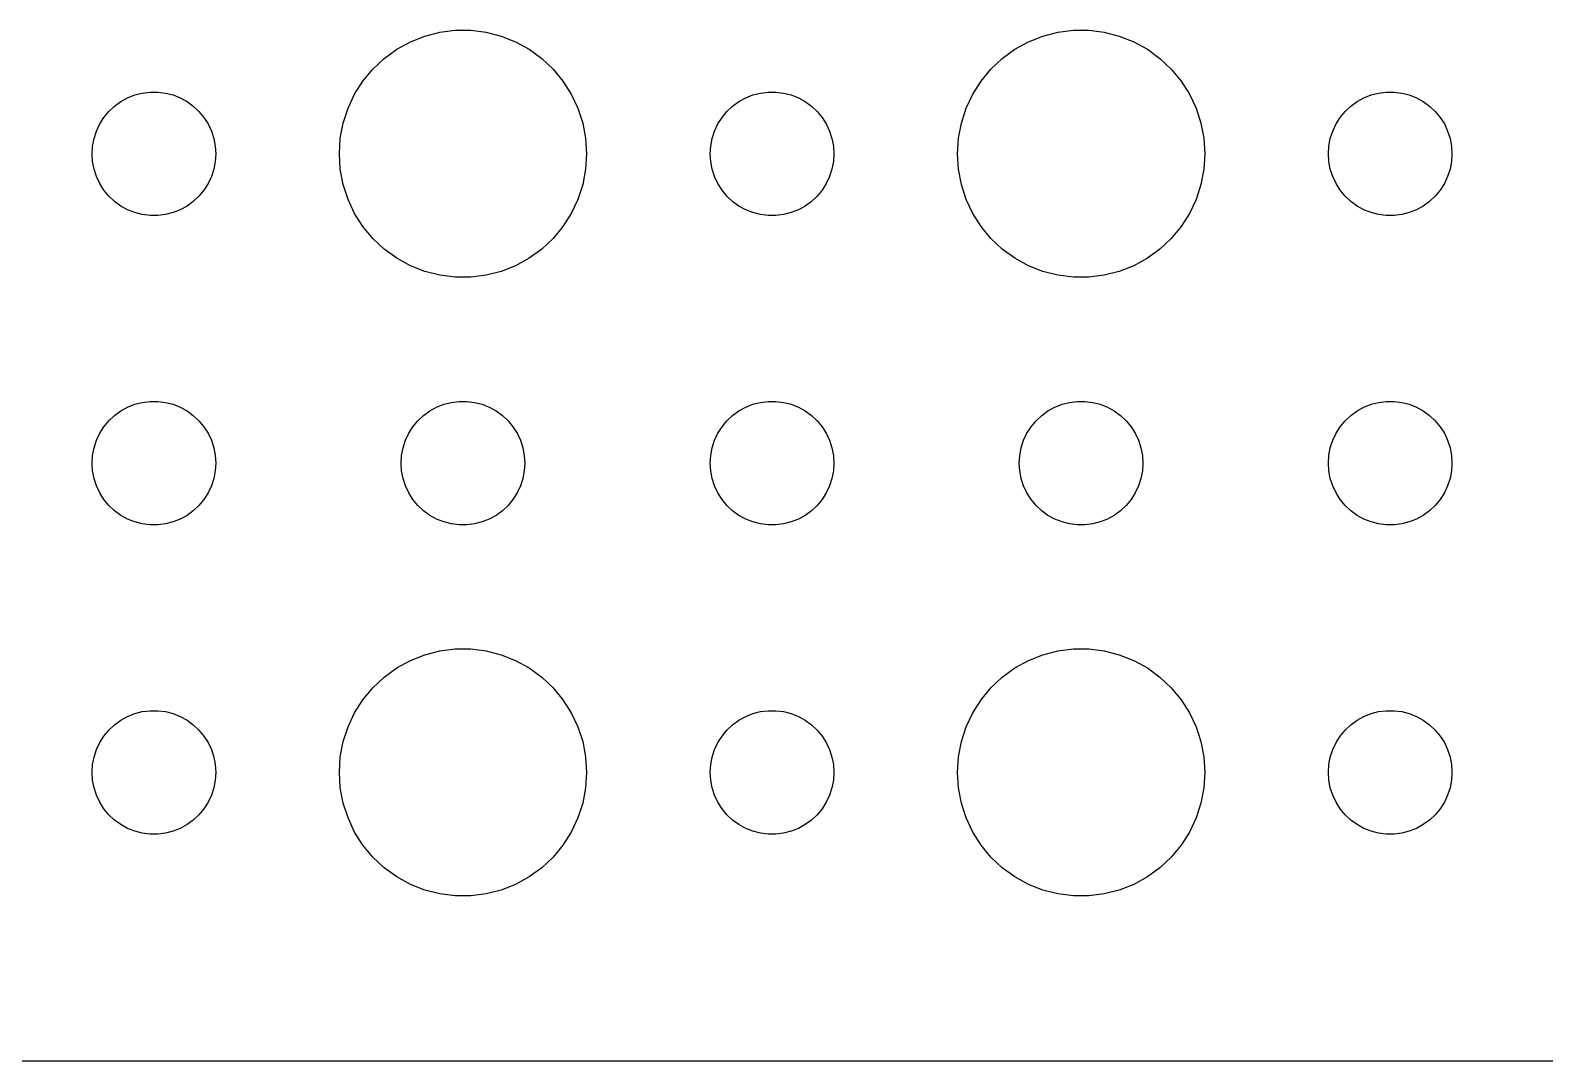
# Model space of a CAD drawing. Header units: metres. Extents: x -150 to 150, y -112 to 112.
# Drawn here: x -3 to 33.75, y -111.99 to -87.01 of the extents above; entities that cross this region are included whole.
import ezdxf

# ---------------------------------------------------------------- set-up
doc = ezdxf.new("R2010")
doc.units = ezdxf.units.M

msp = doc.modelspace()

# ---------------------------------------------------------------- linework, layer by layer
for p, q in [((6.57294, -87.1468), (6.93785, -87.0531)), ((6.93785, -87.0531), (7.31161, -87.0059)), ((7.31161, -87.0059), (7.68837, -87.0059)), ((7.68837, -87.0059), (8.06213, -87.0531)), ((8.06213, -87.0531), (8.42705, -87.1468)), ((21.5729, -87.1468), (21.9379, -87.0531)), ((21.9379, -87.0531), (22.3116, -87.0059)), ((22.3116, -87.0059), (22.6884, -87.0059)), ((22.6884, -87.0059), (23.0621, -87.0531)), ((23.0621, -87.0531), (23.427, -87.1468)), ((5.89252, -87.467), (6.22266, -87.2855)), ((6.22266, -87.2855), (6.57294, -87.1468)), ((8.42705, -87.1468), (8.77733, -87.2855)), ((8.77733, -87.2855), (9.10747, -87.467)), ((20.8925, -87.467), (21.2227, -87.2855)), ((21.2227, -87.2855), (21.5729, -87.1468)), ((23.427, -87.1468), (23.7773, -87.2855)), ((23.7773, -87.2855), (24.1075, -87.467)), ((5.31308, -87.9464), (5.58772, -87.6885)), ((5.58772, -87.6885), (5.89252, -87.467)), ((9.10747, -87.467), (9.41226, -87.6885)), ((9.41226, -87.6885), (9.6869, -87.9464)), ((20.3131, -87.9464), (20.5877, -87.6885)), ((20.5877, -87.6885), (20.8925, -87.467)), ((24.1075, -87.467), (24.4123, -87.6885)), ((24.4123, -87.6885), (24.6869, -87.9464)), ((5.07294, -88.2366), (5.31308, -87.9464)), ((9.6869, -87.9464), (9.92705, -88.2366)), ((20.0729, -88.2366), (20.3131, -87.9464)), ((24.6869, -87.9464), (24.927, -88.2366)), ((-0.46352, -88.5734), (-0.28107, -88.5266)), ((-0.28107, -88.5266), (-0.09418, -88.503)), ((-0.09418, -88.503), (0.09418, -88.503)), ((0.09418, -88.503), (0.28107, -88.5266)), ((0.28107, -88.5266), (0.46352, -88.5734)), ((4.71066, -88.8956), (4.87108, -88.5547)), ((4.87108, -88.5547), (5.07294, -88.2366)), ((9.92705, -88.2366), (10.1289, -88.5547)), ((10.1289, -88.5547), (10.2893, -88.8956)), ((14.5365, -88.5734), (14.7189, -88.5266)), ((14.7189, -88.5266), (14.9058, -88.503)), ((14.9058, -88.503), (15.0942, -88.503)), ((15.0942, -88.503), (15.2811, -88.5266)), ((15.2811, -88.5266), (15.4635, -88.5734)), ((19.7107, -88.8956), (19.8711, -88.5547)), ((19.8711, -88.5547), (20.0729, -88.2366)), ((24.927, -88.2366), (25.1289, -88.5547)), ((25.1289, -88.5547), (25.2893, -88.8956)), ((29.5365, -88.5734), (29.7189, -88.5266)), ((29.7189, -88.5266), (29.9058, -88.503)), ((29.9058, -88.503), (30.0942, -88.503)), ((30.0942, -88.503), (30.2811, -88.5266)), ((30.2811, -88.5266), (30.4635, -88.5734)), ((-1.09344, -88.9732), (-0.95613, -88.8442)), ((-0.95613, -88.8442), (-0.80373, -88.7335)), ((-0.80373, -88.7335), (-0.63866, -88.6428)), ((-0.63866, -88.6428), (-0.46352, -88.5734)), ((0.46352, -88.5734), (0.63866, -88.6428)), ((0.63866, -88.6428), (0.80373, -88.7335)), ((0.80373, -88.7335), (0.95613, -88.8442)), ((0.95613, -88.8442), (1.09344, -88.9732)), ((4.59424, -89.2539), (4.71066, -88.8956)), ((10.2893, -88.8956), (10.4057, -89.2539)), ((13.9065, -88.9732), (14.0439, -88.8442)), ((14.0439, -88.8442), (14.1963, -88.7335)), ((14.1963, -88.7335), (14.3613, -88.6428)), ((14.3613, -88.6428), (14.5365, -88.5734)), ((15.4635, -88.5734), (15.6387, -88.6428)), ((15.6387, -88.6428), (15.8037, -88.7335)), ((15.8037, -88.7335), (15.9561, -88.8442)), ((15.9561, -88.8442), (16.0934, -88.9732)), ((19.5942, -89.2539), (19.7107, -88.8956)), ((25.2893, -88.8956), (25.4057, -89.2539)), ((28.9065, -88.9732), (29.0439, -88.8442)), ((29.0439, -88.8442), (29.1963, -88.7335)), ((29.1963, -88.7335), (29.3613, -88.6428)), ((29.3613, -88.6428), (29.5365, -88.5734)), ((30.4635, -88.5734), (30.6387, -88.6428)), ((30.6387, -88.6428), (30.8037, -88.7335)), ((30.8037, -88.7335), (30.9561, -88.8442)), ((30.9561, -88.8442), (31.0934, -88.9732)), ((-1.39465, -89.4478), (-1.31445, -89.2774)), ((-1.31445, -89.2774), (-1.21352, -89.1183)), ((-1.21352, -89.1183), (-1.09344, -88.9732)), ((1.09344, -88.9732), (1.21352, -89.1183)), ((1.21352, -89.1183), (1.31445, -89.2774)), ((1.31445, -89.2774), (1.39465, -89.4478)), ((4.52365, -89.624), (4.59424, -89.2539)), ((10.4057, -89.2539), (10.4763, -89.624)), ((13.6053, -89.4478), (13.6855, -89.2774)), ((13.6855, -89.2774), (13.7865, -89.1183)), ((13.7865, -89.1183), (13.9065, -88.9732)), ((16.0934, -88.9732), (16.2135, -89.1183)), ((16.2135, -89.1183), (16.3145, -89.2774)), ((16.3145, -89.2774), (16.3947, -89.4478)), ((19.5237, -89.624), (19.5942, -89.2539)), ((25.4057, -89.2539), (25.4763, -89.624)), ((28.6053, -89.4478), (28.6855, -89.2774)), ((28.6855, -89.2774), (28.7865, -89.1183)), ((28.7865, -89.1183), (28.9065, -88.9732)), ((31.0934, -88.9732), (31.2135, -89.1183)), ((31.2135, -89.1183), (31.3145, -89.2774)), ((31.3145, -89.2774), (31.3947, -89.4478)), ((-1.48816, -89.812), (-1.45287, -89.627)), ((-1.45287, -89.627), (-1.39465, -89.4478)), ((1.39465, -89.4478), (1.45287, -89.627)), ((1.45287, -89.627), (1.48816, -89.812)), ((4.5, -90), (4.52365, -89.624)), ((10.4763, -89.624), (10.5, -90)), ((13.5118, -89.812), (13.5471, -89.627)), ((13.5471, -89.627), (13.6053, -89.4478)), ((16.3947, -89.4478), (16.4529, -89.627)), ((16.4529, -89.627), (16.4882, -89.812)), ((19.5, -90), (19.5237, -89.624)), ((25.4763, -89.624), (25.5, -90)), ((28.5118, -89.812), (28.5471, -89.627)), ((28.5471, -89.627), (28.6053, -89.4478)), ((31.3947, -89.4478), (31.4529, -89.627)), ((31.4529, -89.627), (31.4882, -89.812)), ((-1.5, -90), (-1.48816, -89.812)), ((-1.48816, -90.188), (-1.5, -90)), ((1.48816, -89.812), (1.5, -90)), ((1.5, -90), (1.48816, -90.188)), ((4.52365, -90.376), (4.5, -90)), ((10.5, -90), (10.4763, -90.376)), ((13.5, -90), (13.5118, -89.812)), ((13.5118, -90.188), (13.5, -90)), ((16.4882, -89.812), (16.5, -90)), ((16.5, -90), (16.4882, -90.188)), ((19.5237, -90.376), (19.5, -90)), ((25.5, -90), (25.4763, -90.376)), ((28.5, -90), (28.5118, -89.812)), ((28.5118, -90.188), (28.5, -90)), ((31.4882, -89.812), (31.5, -90)), ((31.5, -90), (31.4882, -90.188)), ((-1.45287, -90.373), (-1.48816, -90.188)), ((-1.39465, -90.5522), (-1.45287, -90.373)), ((1.45287, -90.373), (1.39465, -90.5522)), ((1.48816, -90.188), (1.45287, -90.373)), ((4.59424, -90.7461), (4.52365, -90.376)), ((10.4763, -90.376), (10.4057, -90.7461)), ((13.5471, -90.373), (13.5118, -90.188)), ((13.6053, -90.5522), (13.5471, -90.373)), ((16.4529, -90.373), (16.3947, -90.5522)), ((16.4882, -90.188), (16.4529, -90.373)), ((19.5942, -90.7461), (19.5237, -90.376)), ((25.4763, -90.376), (25.4057, -90.7461)), ((28.5471, -90.373), (28.5118, -90.188)), ((28.6053, -90.5522), (28.5471, -90.373)), ((31.4529, -90.373), (31.3947, -90.5522)), ((31.4882, -90.188), (31.4529, -90.373)), ((-1.31445, -90.7226), (-1.39465, -90.5522)), ((-1.21352, -90.8817), (-1.31445, -90.7226)), ((1.31445, -90.7226), (1.21352, -90.8817)), ((1.39465, -90.5522), (1.31445, -90.7226)), ((4.71066, -91.1044), (4.59424, -90.7461)), ((10.4057, -90.7461), (10.2893, -91.1044)), ((13.6855, -90.7226), (13.6053, -90.5522)), ((13.7865, -90.8817), (13.6855, -90.7226)), ((16.3145, -90.7226), (16.2135, -90.8817)), ((16.3947, -90.5522), (16.3145, -90.7226)), ((19.7107, -91.1044), (19.5942, -90.7461)), ((25.4057, -90.7461), (25.2893, -91.1044)), ((28.6855, -90.7226), (28.6053, -90.5522)), ((28.7865, -90.8817), (28.6855, -90.7226)), ((31.3145, -90.7226), (31.2135, -90.8817)), ((31.3947, -90.5522), (31.3145, -90.7226)), ((-1.09344, -91.0268), (-1.21352, -90.8817)), ((-0.95613, -91.1558), (-1.09344, -91.0268)), ((1.09344, -91.0268), (0.95613, -91.1558)), ((1.21352, -90.8817), (1.09344, -91.0268)), ((4.87108, -91.4453), (4.71066, -91.1044)), ((10.2893, -91.1044), (10.1289, -91.4453)), ((13.9065, -91.0268), (13.7865, -90.8817)), ((14.0439, -91.1558), (13.9065, -91.0268)), ((16.0934, -91.0268), (15.9561, -91.1558)), ((16.2135, -90.8817), (16.0934, -91.0268)), ((19.8711, -91.4453), (19.7107, -91.1044)), ((25.2893, -91.1044), (25.1289, -91.4453)), ((28.9065, -91.0268), (28.7865, -90.8817)), ((29.0439, -91.1558), (28.9065, -91.0268)), ((31.0934, -91.0268), (30.9561, -91.1558)), ((31.2135, -90.8817), (31.0934, -91.0268)), ((-0.80373, -91.2665), (-0.95613, -91.1558)), ((-0.63866, -91.3572), (-0.80373, -91.2665)), ((-0.46352, -91.4266), (-0.63866, -91.3572)), ((-0.28107, -91.4734), (-0.46352, -91.4266)), ((-0.09418, -91.497), (-0.28107, -91.4734)), ((0.09418, -91.497), (-0.09418, -91.497)), ((0.28107, -91.4734), (0.09418, -91.497)), ((0.46352, -91.4266), (0.28107, -91.4734)), ((0.63866, -91.3572), (0.46352, -91.4266)), ((0.80373, -91.2665), (0.63866, -91.3572)), ((0.95613, -91.1558), (0.80373, -91.2665)), ((5.07294, -91.7634), (4.87108, -91.4453)), ((10.1289, -91.4453), (9.92705, -91.7634)), ((14.1963, -91.2665), (14.0439, -91.1558)), ((14.3613, -91.3572), (14.1963, -91.2665)), ((14.5365, -91.4266), (14.3613, -91.3572)), ((14.7189, -91.4734), (14.5365, -91.4266)), ((14.9058, -91.497), (14.7189, -91.4734)), ((15.0942, -91.497), (14.9058, -91.497)), ((15.2811, -91.4734), (15.0942, -91.497)), ((15.4635, -91.4266), (15.2811, -91.4734)), ((15.6387, -91.3572), (15.4635, -91.4266)), ((15.8037, -91.2665), (15.6387, -91.3572)), ((15.9561, -91.1558), (15.8037, -91.2665)), ((20.0729, -91.7634), (19.8711, -91.4453)), ((25.1289, -91.4453), (24.927, -91.7634)), ((29.1963, -91.2665), (29.0439, -91.1558)), ((29.3613, -91.3572), (29.1963, -91.2665)), ((29.5365, -91.4266), (29.3613, -91.3572)), ((29.7189, -91.4734), (29.5365, -91.4266)), ((29.9058, -91.497), (29.7189, -91.4734)), ((30.0942, -91.497), (29.9058, -91.497)), ((30.2811, -91.4734), (30.0942, -91.497)), ((30.4635, -91.4266), (30.2811, -91.4734)), ((30.6387, -91.3572), (30.4635, -91.4266)), ((30.8037, -91.2665), (30.6387, -91.3572)), ((30.9561, -91.1558), (30.8037, -91.2665)), ((5.31308, -92.0536), (5.07294, -91.7634)), ((9.92705, -91.7634), (9.6869, -92.0536)), ((20.3131, -92.0536), (20.0729, -91.7634)), ((24.927, -91.7634), (24.6869, -92.0536)), ((5.58772, -92.3115), (5.31308, -92.0536)), ((9.6869, -92.0536), (9.41226, -92.3115)), ((20.5877, -92.3115), (20.3131, -92.0536)), ((24.6869, -92.0536), (24.4123, -92.3115)), ((5.89252, -92.533), (5.58772, -92.3115)), ((6.22266, -92.7145), (5.89252, -92.533)), ((9.10747, -92.533), (8.77733, -92.7145)), ((9.41226, -92.3115), (9.10747, -92.533)), ((20.8925, -92.533), (20.5877, -92.3115)), ((21.2227, -92.7145), (20.8925, -92.533)), ((24.1075, -92.533), (23.7773, -92.7145)), ((24.4123, -92.3115), (24.1075, -92.533)), ((6.57294, -92.8532), (6.22266, -92.7145)), ((6.93785, -92.9469), (6.57294, -92.8532)), ((7.31161, -92.9941), (6.93785, -92.9469)), ((8.06213, -92.9469), (7.68837, -92.9941)), ((8.42705, -92.8532), (8.06213, -92.9469)), ((8.77733, -92.7145), (8.42705, -92.8532)), ((21.5729, -92.8532), (21.2227, -92.7145)), ((21.9379, -92.9469), (21.5729, -92.8532)), ((22.3116, -92.9941), (21.9379, -92.9469)), ((23.0621, -92.9469), (22.6884, -92.9941)), ((23.427, -92.8532), (23.0621, -92.9469)), ((23.7773, -92.7145), (23.427, -92.8532)), ((7.68837, -92.9941), (7.31161, -92.9941)), ((22.6884, -92.9941), (22.3116, -92.9941)), ((-0.95613, -96.3442), (-0.80373, -96.2335)), ((-0.80373, -96.2335), (-0.63866, -96.1428)), ((-0.63866, -96.1428), (-0.46352, -96.0734)), ((-0.46352, -96.0734), (-0.28107, -96.0266)), ((-0.28107, -96.0266), (-0.09418, -96.003)), ((-0.09418, -96.003), (0.09418, -96.003)), ((0.09418, -96.003), (0.28107, -96.0266)), ((0.28107, -96.0266), (0.46352, -96.0734)), ((0.46352, -96.0734), (0.63866, -96.1428)), ((0.63866, -96.1428), (0.80373, -96.2335)), ((0.80373, -96.2335), (0.95613, -96.3442)), ((6.54385, -96.3442), (6.69626, -96.2335)), ((6.69626, -96.2335), (6.86133, -96.1428)), ((6.86133, -96.1428), (7.03647, -96.0734)), ((7.03647, -96.0734), (7.21892, -96.0266)), ((7.21892, -96.0266), (7.40581, -96.003)), ((7.40581, -96.003), (7.59418, -96.003)), ((7.59418, -96.003), (7.78107, -96.0266)), ((7.78107, -96.0266), (7.96352, -96.0734)), ((7.96352, -96.0734), (8.13866, -96.1428)), ((8.13866, -96.1428), (8.30373, -96.2335)), ((8.30373, -96.2335), (8.45613, -96.3442)), ((14.0439, -96.3442), (14.1963, -96.2335)), ((14.1963, -96.2335), (14.3613, -96.1428)), ((14.3613, -96.1428), (14.5365, -96.0734)), ((14.5365, -96.0734), (14.7189, -96.0266)), ((14.7189, -96.0266), (14.9058, -96.003)), ((14.9058, -96.003), (15.0942, -96.003)), ((15.0942, -96.003), (15.2811, -96.0266)), ((15.2811, -96.0266), (15.4635, -96.0734)), ((15.4635, -96.0734), (15.6387, -96.1428)), ((15.6387, -96.1428), (15.8037, -96.2335)), ((15.8037, -96.2335), (15.9561, -96.3442)), ((21.5439, -96.3442), (21.6963, -96.2335)), ((21.6963, -96.2335), (21.8613, -96.1428)), ((21.8613, -96.1428), (22.0365, -96.0734)), ((22.0365, -96.0734), (22.2189, -96.0266)), ((22.2189, -96.0266), (22.4058, -96.003)), ((22.4058, -96.003), (22.5942, -96.003)), ((22.5942, -96.003), (22.7811, -96.0266)), ((22.7811, -96.0266), (22.9635, -96.0734)), ((22.9635, -96.0734), (23.1387, -96.1428)), ((23.1387, -96.1428), (23.3037, -96.2335)), ((23.3037, -96.2335), (23.4561, -96.3442)), ((29.0439, -96.3442), (29.1963, -96.2335)), ((29.1963, -96.2335), (29.3613, -96.1428)), ((29.3613, -96.1428), (29.5365, -96.0734)), ((29.5365, -96.0734), (29.7189, -96.0266)), ((29.7189, -96.0266), (29.9058, -96.003)), ((29.9058, -96.003), (30.0942, -96.003)), ((30.0942, -96.003), (30.2811, -96.0266)), ((30.2811, -96.0266), (30.4635, -96.0734)), ((30.4635, -96.0734), (30.6387, -96.1428)), ((30.6387, -96.1428), (30.8037, -96.2335)), ((30.8037, -96.2335), (30.9561, -96.3442)), ((-1.31445, -96.7774), (-1.21352, -96.6183)), ((-1.21352, -96.6183), (-1.09344, -96.4732)), ((-1.09344, -96.4732), (-0.95613, -96.3442)), ((0.95613, -96.3442), (1.09344, -96.4732)), ((1.09344, -96.4732), (1.21352, -96.6183)), ((1.21352, -96.6183), (1.31445, -96.7774)), ((6.18553, -96.7774), (6.28647, -96.6183)), ((6.28647, -96.6183), (6.40654, -96.4732)), ((6.40654, -96.4732), (6.54385, -96.3442)), ((8.45613, -96.3442), (8.59344, -96.4732)), ((8.59344, -96.4732), (8.71352, -96.6183)), ((8.71352, -96.6183), (8.81445, -96.7774)), ((13.6855, -96.7774), (13.7865, -96.6183)), ((13.7865, -96.6183), (13.9065, -96.4732)), ((13.9065, -96.4732), (14.0439, -96.3442)), ((15.9561, -96.3442), (16.0934, -96.4732)), ((16.0934, -96.4732), (16.2135, -96.6183)), ((16.2135, -96.6183), (16.3145, -96.7774)), ((21.1855, -96.7774), (21.2865, -96.6183)), ((21.2865, -96.6183), (21.4065, -96.4732)), ((21.4065, -96.4732), (21.5439, -96.3442)), ((23.4561, -96.3442), (23.5934, -96.4732)), ((23.5934, -96.4732), (23.7135, -96.6183)), ((23.7135, -96.6183), (23.8145, -96.7774)), ((28.6855, -96.7774), (28.7865, -96.6183)), ((28.7865, -96.6183), (28.9065, -96.4732)), ((28.9065, -96.4732), (29.0439, -96.3442)), ((30.9561, -96.3442), (31.0934, -96.4732)), ((31.0934, -96.4732), (31.2135, -96.6183)), ((31.2135, -96.6183), (31.3145, -96.7774)), ((-1.45287, -97.127), (-1.39465, -96.9478)), ((-1.39465, -96.9478), (-1.31445, -96.7774)), ((1.31445, -96.7774), (1.39465, -96.9478)), ((1.39465, -96.9478), (1.45287, -97.127)), ((6.04712, -97.127), (6.10533, -96.9478)), ((6.10533, -96.9478), (6.18553, -96.7774)), ((8.81445, -96.7774), (8.89465, -96.9478)), ((8.89465, -96.9478), (8.95287, -97.127)), ((13.5471, -97.127), (13.6053, -96.9478)), ((13.6053, -96.9478), (13.6855, -96.7774)), ((16.3145, -96.7774), (16.3947, -96.9478)), ((16.3947, -96.9478), (16.4529, -97.127)), ((21.0471, -97.127), (21.1053, -96.9478)), ((21.1053, -96.9478), (21.1855, -96.7774)), ((23.8145, -96.7774), (23.8947, -96.9478)), ((23.8947, -96.9478), (23.9529, -97.127)), ((28.5471, -97.127), (28.6053, -96.9478)), ((28.6053, -96.9478), (28.6855, -96.7774)), ((31.3145, -96.7774), (31.3947, -96.9478)), ((31.3947, -96.9478), (31.4529, -97.127)), ((-1.5, -97.5), (-1.48816, -97.312)), ((-1.48816, -97.312), (-1.45287, -97.127)), ((1.45287, -97.127), (1.48816, -97.312)), ((1.48816, -97.312), (1.5, -97.5)), ((6, -97.5), (6.01183, -97.312)), ((6.01183, -97.312), (6.04712, -97.127)), ((8.95287, -97.127), (8.98816, -97.312)), ((8.98816, -97.312), (9, -97.5)), ((13.5, -97.5), (13.5118, -97.312)), ((13.5118, -97.312), (13.5471, -97.127)), ((16.4529, -97.127), (16.4882, -97.312)), ((16.4882, -97.312), (16.5, -97.5)), ((21, -97.5), (21.0118, -97.312)), ((21.0118, -97.312), (21.0471, -97.127)), ((23.9529, -97.127), (23.9882, -97.312)), ((23.9882, -97.312), (24, -97.5)), ((28.5, -97.5), (28.5118, -97.312)), ((28.5118, -97.312), (28.5471, -97.127)), ((31.4529, -97.127), (31.4882, -97.312)), ((31.4882, -97.312), (31.5, -97.5)), ((-1.48816, -97.688), (-1.5, -97.5)), ((-1.45287, -97.873), (-1.48816, -97.688)), ((1.48816, -97.688), (1.45287, -97.873)), ((1.5, -97.5), (1.48816, -97.688)), ((6.01183, -97.688), (6, -97.5)), ((6.04712, -97.873), (6.01183, -97.688)), ((8.98816, -97.688), (8.95287, -97.873)), ((9, -97.5), (8.98816, -97.688)), ((13.5118, -97.688), (13.5, -97.5)), ((13.5471, -97.873), (13.5118, -97.688)), ((16.4882, -97.688), (16.4529, -97.873)), ((16.5, -97.5), (16.4882, -97.688)), ((21.0118, -97.688), (21, -97.5)), ((21.0471, -97.873), (21.0118, -97.688)), ((23.9882, -97.688), (23.9529, -97.873)), ((24, -97.5), (23.9882, -97.688)), ((28.5118, -97.688), (28.5, -97.5)), ((28.5471, -97.873), (28.5118, -97.688)), ((31.4882, -97.688), (31.4529, -97.873)), ((31.5, -97.5), (31.4882, -97.688)), ((-1.39465, -98.0522), (-1.45287, -97.873)), ((-1.31445, -98.2226), (-1.39465, -98.0522)), ((1.39465, -98.0522), (1.31445, -98.2226)), ((1.45287, -97.873), (1.39465, -98.0522)), ((6.10533, -98.0522), (6.04712, -97.873)), ((6.18553, -98.2226), (6.10533, -98.0522)), ((8.89465, -98.0522), (8.81445, -98.2226)), ((8.95287, -97.873), (8.89465, -98.0522)), ((13.6053, -98.0522), (13.5471, -97.873)), ((13.6855, -98.2226), (13.6053, -98.0522)), ((16.3947, -98.0522), (16.3145, -98.2226)), ((16.4529, -97.873), (16.3947, -98.0522)), ((21.1053, -98.0522), (21.0471, -97.873)), ((21.1855, -98.2226), (21.1053, -98.0522)), ((23.8947, -98.0522), (23.8145, -98.2226)), ((23.9529, -97.873), (23.8947, -98.0522)), ((28.6053, -98.0522), (28.5471, -97.873)), ((28.6855, -98.2226), (28.6053, -98.0522)), ((31.3947, -98.0522), (31.3145, -98.2226)), ((31.4529, -97.873), (31.3947, -98.0522)), ((-1.21352, -98.3817), (-1.31445, -98.2226)), ((-1.09344, -98.5268), (-1.21352, -98.3817)), ((1.21352, -98.3817), (1.09344, -98.5268)), ((1.31445, -98.2226), (1.21352, -98.3817)), ((6.28647, -98.3817), (6.18553, -98.2226)), ((6.40654, -98.5268), (6.28647, -98.3817)), ((8.71352, -98.3817), (8.59344, -98.5268)), ((8.81445, -98.2226), (8.71352, -98.3817)), ((13.7865, -98.3817), (13.6855, -98.2226)), ((13.9065, -98.5268), (13.7865, -98.3817)), ((16.2135, -98.3817), (16.0934, -98.5268)), ((16.3145, -98.2226), (16.2135, -98.3817)), ((21.2865, -98.3817), (21.1855, -98.2226)), ((21.4065, -98.5268), (21.2865, -98.3817)), ((23.7135, -98.3817), (23.5934, -98.5268)), ((23.8145, -98.2226), (23.7135, -98.3817)), ((28.7865, -98.3817), (28.6855, -98.2226)), ((28.9065, -98.5268), (28.7865, -98.3817)), ((31.2135, -98.3817), (31.0934, -98.5268)), ((31.3145, -98.2226), (31.2135, -98.3817)), ((-0.95613, -98.6558), (-1.09344, -98.5268)), ((-0.80373, -98.7665), (-0.95613, -98.6558)), ((-0.63866, -98.8572), (-0.80373, -98.7665)), ((-0.46352, -98.9266), (-0.63866, -98.8572)), ((0.63866, -98.8572), (0.46352, -98.9266)), ((0.80373, -98.7665), (0.63866, -98.8572)), ((0.95613, -98.6558), (0.80373, -98.7665)), ((1.09344, -98.5268), (0.95613, -98.6558)), ((6.54385, -98.6558), (6.40654, -98.5268)), ((6.69626, -98.7665), (6.54385, -98.6558)), ((6.86133, -98.8572), (6.69626, -98.7665)), ((7.03647, -98.9266), (6.86133, -98.8572)), ((8.13866, -98.8572), (7.96352, -98.9266)), ((8.30373, -98.7665), (8.13866, -98.8572)), ((8.45613, -98.6558), (8.30373, -98.7665)), ((8.59344, -98.5268), (8.45613, -98.6558)), ((14.0439, -98.6558), (13.9065, -98.5268)), ((14.1963, -98.7665), (14.0439, -98.6558)), ((14.3613, -98.8572), (14.1963, -98.7665)), ((14.5365, -98.9266), (14.3613, -98.8572)), ((15.6387, -98.8572), (15.4635, -98.9266)), ((15.8037, -98.7665), (15.6387, -98.8572)), ((15.9561, -98.6558), (15.8037, -98.7665)), ((16.0934, -98.5268), (15.9561, -98.6558)), ((21.5439, -98.6558), (21.4065, -98.5268)), ((21.6963, -98.7665), (21.5439, -98.6558)), ((21.8613, -98.8572), (21.6963, -98.7665)), ((22.0365, -98.9266), (21.8613, -98.8572)), ((23.1387, -98.8572), (22.9635, -98.9266)), ((23.3037, -98.7665), (23.1387, -98.8572)), ((23.4561, -98.6558), (23.3037, -98.7665)), ((23.5934, -98.5268), (23.4561, -98.6558)), ((29.0439, -98.6558), (28.9065, -98.5268)), ((29.1963, -98.7665), (29.0439, -98.6558)), ((29.3613, -98.8572), (29.1963, -98.7665)), ((29.5365, -98.9266), (29.3613, -98.8572)), ((30.6387, -98.8572), (30.4635, -98.9266)), ((30.8037, -98.7665), (30.6387, -98.8572)), ((30.9561, -98.6558), (30.8037, -98.7665)), ((31.0934, -98.5268), (30.9561, -98.6558)), ((-0.28107, -98.9734), (-0.46352, -98.9266)), ((-0.09418, -98.997), (-0.28107, -98.9734)), ((0.09418, -98.997), (-0.09418, -98.997)), ((0.28107, -98.9734), (0.09418, -98.997)), ((0.46352, -98.9266), (0.28107, -98.9734)), ((7.21892, -98.9734), (7.03647, -98.9266)), ((7.40581, -98.997), (7.21892, -98.9734)), ((7.59418, -98.997), (7.40581, -98.997)), ((7.78107, -98.9734), (7.59418, -98.997)), ((7.96352, -98.9266), (7.78107, -98.9734)), ((14.7189, -98.9734), (14.5365, -98.9266)), ((14.9058, -98.997), (14.7189, -98.9734)), ((15.0942, -98.997), (14.9058, -98.997)), ((15.2811, -98.9734), (15.0942, -98.997)), ((15.4635, -98.9266), (15.2811, -98.9734)), ((22.2189, -98.9734), (22.0365, -98.9266)), ((22.4058, -98.997), (22.2189, -98.9734)), ((22.5942, -98.997), (22.4058, -98.997)), ((22.7811, -98.9734), (22.5942, -98.997)), ((22.9635, -98.9266), (22.7811, -98.9734)), ((29.7189, -98.9734), (29.5365, -98.9266)), ((29.9058, -98.997), (29.7189, -98.9734)), ((30.0942, -98.997), (29.9058, -98.997)), ((30.2811, -98.9734), (30.0942, -98.997)), ((30.4635, -98.9266), (30.2811, -98.9734)), ((6.22266, -102.286), (6.57294, -102.147)), ((6.57294, -102.147), (6.93785, -102.053)), ((6.93785, -102.053), (7.31161, -102.006)), ((7.31161, -102.006), (7.68837, -102.006)), ((7.68837, -102.006), (8.06213, -102.053)), ((8.06213, -102.053), (8.42705, -102.147)), ((8.42705, -102.147), (8.77733, -102.286)), ((21.2227, -102.286), (21.5729, -102.147)), ((21.5729, -102.147), (21.9379, -102.053)), ((21.9379, -102.053), (22.3116, -102.006)), ((22.3116, -102.006), (22.6884, -102.006)), ((22.6884, -102.006), (23.0621, -102.053)), ((23.0621, -102.053), (23.427, -102.147)), ((23.427, -102.147), (23.7773, -102.286)), ((5.58772, -102.688), (5.89252, -102.467)), ((5.89252, -102.467), (6.22266, -102.286)), ((8.77733, -102.286), (9.10747, -102.467)), ((9.10747, -102.467), (9.41226, -102.688)), ((20.5877, -102.688), (20.8925, -102.467)), ((20.8925, -102.467), (21.2227, -102.286)), ((23.7773, -102.286), (24.1075, -102.467)), ((24.1075, -102.467), (24.4123, -102.688)), ((5.31308, -102.946), (5.58772, -102.688)), ((9.41226, -102.688), (9.6869, -102.946)), ((20.3131, -102.946), (20.5877, -102.688)), ((24.4123, -102.688), (24.6869, -102.946)), ((4.87108, -103.555), (5.07294, -103.237)), ((5.07294, -103.237), (5.31308, -102.946)), ((9.6869, -102.946), (9.92705, -103.237)), ((9.92705, -103.237), (10.1289, -103.555)), ((19.8711, -103.555), (20.0729, -103.237)), ((20.0729, -103.237), (20.3131, -102.946)), ((24.6869, -102.946), (24.927, -103.237)), ((24.927, -103.237), (25.1289, -103.555)), ((-0.63866, -103.643), (-0.46352, -103.573)), ((-0.46352, -103.573), (-0.28107, -103.527)), ((-0.28107, -103.527), (-0.09418, -103.503)), ((-0.09418, -103.503), (0.09418, -103.503)), ((0.09418, -103.503), (0.28107, -103.527)), ((0.28107, -103.527), (0.46352, -103.573)), ((0.46352, -103.573), (0.63866, -103.643)), ((4.71066, -103.896), (4.87108, -103.555)), ((10.1289, -103.555), (10.2893, -103.896)), ((14.3613, -103.643), (14.5365, -103.573)), ((14.5365, -103.573), (14.7189, -103.527)), ((14.7189, -103.527), (14.9058, -103.503)), ((14.9058, -103.503), (15.0942, -103.503)), ((15.0942, -103.503), (15.2811, -103.527)), ((15.2811, -103.527), (15.4635, -103.573)), ((15.4635, -103.573), (15.6387, -103.643)), ((19.7107, -103.896), (19.8711, -103.555)), ((25.1289, -103.555), (25.2893, -103.896)), ((29.3613, -103.643), (29.5365, -103.573)), ((29.5365, -103.573), (29.7189, -103.527)), ((29.7189, -103.527), (29.9058, -103.503)), ((29.9058, -103.503), (30.0942, -103.503)), ((30.0942, -103.503), (30.2811, -103.527)), ((30.2811, -103.527), (30.4635, -103.573)), ((30.4635, -103.573), (30.6387, -103.643)), ((-1.21352, -104.118), (-1.09344, -103.973)), ((-1.09344, -103.973), (-0.95613, -103.844)), ((-0.95613, -103.844), (-0.80373, -103.734)), ((-0.80373, -103.734), (-0.63866, -103.643)), ((0.63866, -103.643), (0.80373, -103.734)), ((0.80373, -103.734), (0.95613, -103.844)), ((0.95613, -103.844), (1.09344, -103.973)), ((1.09344, -103.973), (1.21352, -104.118)), ((4.59424, -104.254), (4.71066, -103.896)), ((10.2893, -103.896), (10.4057, -104.254)), ((13.7865, -104.118), (13.9065, -103.973)), ((13.9065, -103.973), (14.0439, -103.844)), ((14.0439, -103.844), (14.1963, -103.734)), ((14.1963, -103.734), (14.3613, -103.643)), ((15.6387, -103.643), (15.8037, -103.734)), ((15.8037, -103.734), (15.9561, -103.844)), ((15.9561, -103.844), (16.0934, -103.973)), ((16.0934, -103.973), (16.2135, -104.118)), ((19.5942, -104.254), (19.7107, -103.896)), ((25.2893, -103.896), (25.4057, -104.254)), ((28.7865, -104.118), (28.9065, -103.973)), ((28.9065, -103.973), (29.0439, -103.844)), ((29.0439, -103.844), (29.1963, -103.734)), ((29.1963, -103.734), (29.3613, -103.643)), ((30.6387, -103.643), (30.8037, -103.734)), ((30.8037, -103.734), (30.9561, -103.844)), ((30.9561, -103.844), (31.0934, -103.973)), ((31.0934, -103.973), (31.2135, -104.118)), ((-1.39465, -104.448), (-1.31445, -104.277)), ((-1.31445, -104.277), (-1.21352, -104.118)), ((1.21352, -104.118), (1.31445, -104.277)), ((1.31445, -104.277), (1.39465, -104.448)), ((4.52365, -104.624), (4.59424, -104.254)), ((10.4057, -104.254), (10.4763, -104.624)), ((13.6053, -104.448), (13.6855, -104.277)), ((13.6855, -104.277), (13.7865, -104.118)), ((16.2135, -104.118), (16.3145, -104.277)), ((16.3145, -104.277), (16.3947, -104.448)), ((19.5237, -104.624), (19.5942, -104.254)), ((25.4057, -104.254), (25.4763, -104.624)), ((28.6053, -104.448), (28.6855, -104.277)), ((28.6855, -104.277), (28.7865, -104.118)), ((31.2135, -104.118), (31.3145, -104.277)), ((31.3145, -104.277), (31.3947, -104.448)), ((-1.48816, -104.812), (-1.45287, -104.627)), ((-1.45287, -104.627), (-1.39465, -104.448)), ((1.39465, -104.448), (1.45287, -104.627)), ((1.45287, -104.627), (1.48816, -104.812)), ((4.5, -105), (4.52365, -104.624)), ((10.4763, -104.624), (10.5, -105)), ((13.5118, -104.812), (13.5471, -104.627)), ((13.5471, -104.627), (13.6053, -104.448)), ((16.3947, -104.448), (16.4529, -104.627)), ((16.4529, -104.627), (16.4882, -104.812)), ((19.5, -105), (19.5237, -104.624)), ((25.4763, -104.624), (25.5, -105)), ((28.5118, -104.812), (28.5471, -104.627)), ((28.5471, -104.627), (28.6053, -104.448)), ((31.3947, -104.448), (31.4529, -104.627)), ((31.4529, -104.627), (31.4882, -104.812)), ((-1.5, -105), (-1.48816, -104.812)), ((-1.48816, -105.188), (-1.5, -105)), ((1.48816, -104.812), (1.5, -105)), ((1.5, -105), (1.48816, -105.188)), ((4.52365, -105.376), (4.5, -105)), ((10.5, -105), (10.4763, -105.376)), ((13.5, -105), (13.5118, -104.812)), ((13.5118, -105.188), (13.5, -105)), ((16.4882, -104.812), (16.5, -105)), ((16.5, -105), (16.4882, -105.188)), ((19.5237, -105.376), (19.5, -105)), ((25.5, -105), (25.4763, -105.376)), ((28.5, -105), (28.5118, -104.812)), ((28.5118, -105.188), (28.5, -105)), ((31.4882, -104.812), (31.5, -105)), ((31.5, -105), (31.4882, -105.188)), ((-1.45287, -105.373), (-1.48816, -105.188)), ((-1.39465, -105.552), (-1.45287, -105.373)), ((1.45287, -105.373), (1.39465, -105.552)), ((1.48816, -105.188), (1.45287, -105.373)), ((4.59424, -105.746), (4.52365, -105.376)), ((10.4763, -105.376), (10.4057, -105.746)), ((13.5471, -105.373), (13.5118, -105.188)), ((13.6053, -105.552), (13.5471, -105.373)), ((16.4529, -105.373), (16.3947, -105.552)), ((16.4882, -105.188), (16.4529, -105.373)), ((19.5942, -105.746), (19.5237, -105.376)), ((25.4763, -105.376), (25.4057, -105.746)), ((28.5471, -105.373), (28.5118, -105.188)), ((28.6053, -105.552), (28.5471, -105.373)), ((31.4529, -105.373), (31.3947, -105.552)), ((31.4882, -105.188), (31.4529, -105.373)), ((-1.31445, -105.723), (-1.39465, -105.552)), ((-1.21352, -105.882), (-1.31445, -105.723)), ((1.31445, -105.723), (1.21352, -105.882)), ((1.39465, -105.552), (1.31445, -105.723)), ((4.71066, -106.104), (4.59424, -105.746)), ((10.4057, -105.746), (10.2893, -106.104)), ((13.6855, -105.723), (13.6053, -105.552)), ((13.7865, -105.882), (13.6855, -105.723)), ((16.3145, -105.723), (16.2135, -105.882)), ((16.3947, -105.552), (16.3145, -105.723)), ((19.7107, -106.104), (19.5942, -105.746)), ((25.4057, -105.746), (25.2893, -106.104)), ((28.6855, -105.723), (28.6053, -105.552)), ((28.7865, -105.882), (28.6855, -105.723)), ((31.3145, -105.723), (31.2135, -105.882)), ((31.3947, -105.552), (31.3145, -105.723)), ((-1.09344, -106.027), (-1.21352, -105.882)), ((-0.95613, -106.156), (-1.09344, -106.027)), ((-0.80373, -106.266), (-0.95613, -106.156)), ((0.95613, -106.156), (0.80373, -106.266)), ((1.09344, -106.027), (0.95613, -106.156)), ((1.21352, -105.882), (1.09344, -106.027)), ((4.87108, -106.445), (4.71066, -106.104)), ((10.2893, -106.104), (10.1289, -106.445)), ((13.9065, -106.027), (13.7865, -105.882)), ((14.0439, -106.156), (13.9065, -106.027)), ((14.1963, -106.266), (14.0439, -106.156)), ((15.9561, -106.156), (15.8037, -106.266)), ((16.0934, -106.027), (15.9561, -106.156)), ((16.2135, -105.882), (16.0934, -106.027)), ((19.8711, -106.445), (19.7107, -106.104)), ((25.2893, -106.104), (25.1289, -106.445)), ((28.9065, -106.027), (28.7865, -105.882)), ((29.0439, -106.156), (28.9065, -106.027)), ((29.1963, -106.266), (29.0439, -106.156)), ((30.9561, -106.156), (30.8037, -106.266)), ((31.0934, -106.027), (30.9561, -106.156)), ((31.2135, -105.882), (31.0934, -106.027)), ((-0.63866, -106.357), (-0.80373, -106.266)), ((-0.46352, -106.427), (-0.63866, -106.357)), ((-0.28107, -106.473), (-0.46352, -106.427)), ((-0.09418, -106.497), (-0.28107, -106.473)), ((0.09418, -106.497), (-0.09418, -106.497)), ((0.28107, -106.473), (0.09418, -106.497)), ((0.46352, -106.427), (0.28107, -106.473)), ((0.63866, -106.357), (0.46352, -106.427)), ((0.80373, -106.266), (0.63866, -106.357)), ((5.07294, -106.763), (4.87108, -106.445)), ((10.1289, -106.445), (9.92705, -106.763)), ((14.3613, -106.357), (14.1963, -106.266)), ((14.5365, -106.427), (14.3613, -106.357)), ((14.7189, -106.473), (14.5365, -106.427)), ((14.9058, -106.497), (14.7189, -106.473)), ((15.0942, -106.497), (14.9058, -106.497)), ((15.2811, -106.473), (15.0942, -106.497)), ((15.4635, -106.427), (15.2811, -106.473)), ((15.6387, -106.357), (15.4635, -106.427)), ((15.8037, -106.266), (15.6387, -106.357)), ((20.0729, -106.763), (19.8711, -106.445)), ((25.1289, -106.445), (24.927, -106.763)), ((29.3613, -106.357), (29.1963, -106.266)), ((29.5365, -106.427), (29.3613, -106.357)), ((29.7189, -106.473), (29.5365, -106.427)), ((29.9058, -106.497), (29.7189, -106.473)), ((30.0942, -106.497), (29.9058, -106.497)), ((30.2811, -106.473), (30.0942, -106.497)), ((30.4635, -106.427), (30.2811, -106.473)), ((30.6387, -106.357), (30.4635, -106.427)), ((30.8037, -106.266), (30.6387, -106.357)), ((5.31308, -107.054), (5.07294, -106.763)), ((9.92705, -106.763), (9.6869, -107.054)), ((20.3131, -107.054), (20.0729, -106.763)), ((24.927, -106.763), (24.6869, -107.054)), ((5.58772, -107.312), (5.31308, -107.054)), ((9.6869, -107.054), (9.41226, -107.312)), ((20.5877, -107.312), (20.3131, -107.054)), ((24.6869, -107.054), (24.4123, -107.312)), ((5.89252, -107.533), (5.58772, -107.312)), ((6.22266, -107.714), (5.89252, -107.533)), ((9.10747, -107.533), (8.77733, -107.714)), ((9.41226, -107.312), (9.10747, -107.533)), ((20.8925, -107.533), (20.5877, -107.312)), ((21.2227, -107.714), (20.8925, -107.533)), ((24.1075, -107.533), (23.7773, -107.714)), ((24.4123, -107.312), (24.1075, -107.533)), ((6.57294, -107.853), (6.22266, -107.714)), ((6.93785, -107.947), (6.57294, -107.853)), ((7.31161, -107.994), (6.93785, -107.947)), ((7.68837, -107.994), (7.31161, -107.994)), ((8.06213, -107.947), (7.68837, -107.994)), ((8.42705, -107.853), (8.06213, -107.947)), ((8.77733, -107.714), (8.42705, -107.853)), ((21.5729, -107.853), (21.2227, -107.714)), ((21.9379, -107.947), (21.5729, -107.853)), ((22.3116, -107.994), (21.9379, -107.947)), ((22.6884, -107.994), (22.3116, -107.994)), ((23.0621, -107.947), (22.6884, -107.994)), ((23.427, -107.853), (23.0621, -107.947)), ((23.7773, -107.714), (23.427, -107.853)), ((-144.814, -111.99), (144.814, -111.99))]:
    msp.add_line(p, q)

doc.saveas('drawing.dxf')
